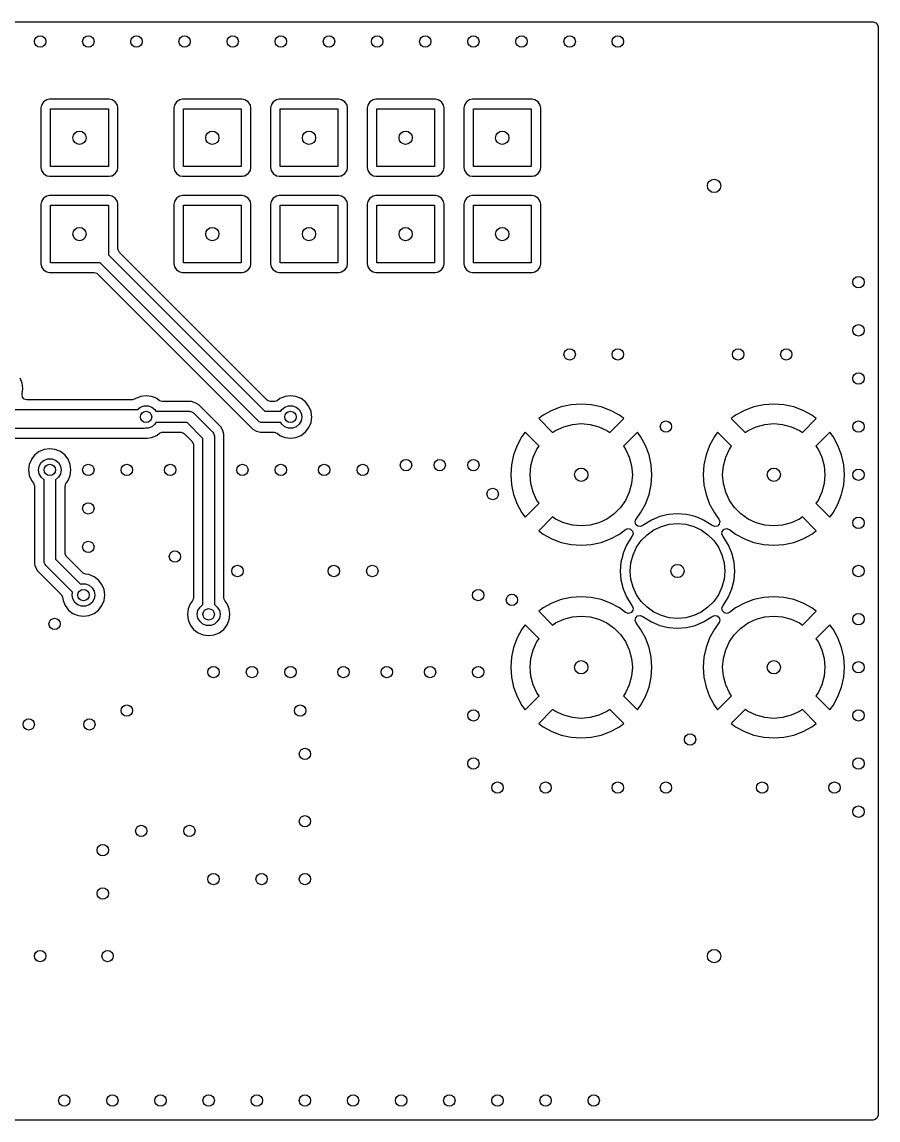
# Model space of a CAD drawing. Extents: x 5.33 to 7.27, y -5.07 to -3.93.
# Drawn here: x 6.381 to 7.27, y -5.07 to -3.93 of the extents above; entities that cross this region are included whole.
import ezdxf

# ---------------------------------------------------------------- set-up
doc = ezdxf.new("R2010")
doc.units = 0
doc.header["$MEASUREMENT"] = 0
doc.layers.add('BLACK', color=7, linetype='CONTINUOUS')

msp = doc.modelspace()

# ---------------------------------------------------------------- linework, layer by layer
at = {"layer": 'BLACK', "linetype": 'CONTINUOUS'}
for p, q in [((5.3347, -3.9297), (7.2653, -3.9297)), ((7.2653, -3.9297), (7.268, -3.9305)), ((7.268, -3.9305), (7.2698, -3.9326)), ((7.2698, -3.9326), (7.2703, -3.9347)), ((7.2703, -3.9347), (7.2703, -5.0653)), ((6.4036, -4.0128), (6.4013, -4.0161)), ((6.4069, -4.0106), (6.4036, -4.0128)), ((6.4098, -4.01), (6.4069, -4.0106)), ((6.4718, -4.01), (6.4098, -4.01)), ((6.4098, -4.01), (6.4098, -4.01)), ((6.4747, -4.0106), (6.4718, -4.01)), ((6.478, -4.0128), (6.4747, -4.0106)), ((6.4802, -4.0161), (6.478, -4.0128)), ((6.5416, -4.0128), (6.5394, -4.0161)), ((6.5449, -4.0106), (6.5416, -4.0128)), ((6.5478, -4.01), (6.5449, -4.0106)), ((6.6098, -4.01), (6.5478, -4.01)), ((6.5478, -4.01), (6.5478, -4.01)), ((6.6127, -4.0106), (6.6098, -4.01)), ((6.616, -4.0128), (6.6127, -4.0106)), ((6.6183, -4.0161), (6.616, -4.0128)), ((6.642, -4.0128), (6.6398, -4.0161)), ((6.6453, -4.0106), (6.642, -4.0128)), ((6.6482, -4.01), (6.6453, -4.0106)), ((6.7102, -4.01), (6.6482, -4.01)), ((6.6482, -4.01), (6.6482, -4.01)), ((6.7131, -4.0106), (6.7102, -4.01)), ((6.7164, -4.0128), (6.7131, -4.0106)), ((6.7187, -4.0161), (6.7164, -4.0128)), ((6.7424, -4.0128), (6.7402, -4.0161)), ((6.7457, -4.0106), (6.7424, -4.0128)), ((6.7486, -4.01), (6.7457, -4.0106)), ((6.8106, -4.01), (6.7486, -4.01)), ((6.7486, -4.01), (6.7486, -4.01)), ((6.8135, -4.0106), (6.8106, -4.01)), ((6.8168, -4.0128), (6.8135, -4.0106)), ((6.819, -4.0161), (6.8168, -4.0128)), ((6.8428, -4.0128), (6.8406, -4.0161)), ((6.8461, -4.0106), (6.8428, -4.0128)), ((6.849, -4.01), (6.8461, -4.0106)), ((6.911, -4.01), (6.849, -4.01)), ((6.849, -4.01), (6.849, -4.01)), ((6.9139, -4.0106), (6.911, -4.01)), ((6.9172, -4.0128), (6.9139, -4.0106)), ((6.9194, -4.0161), (6.9172, -4.0128)), ((6.4013, -4.0161), (6.4008, -4.019)), ((6.4008, -4.019), (6.4008, -4.081)), ((6.4108, -4.08), (6.4108, -4.02)), ((6.4108, -4.02), (6.4708, -4.02)), ((6.4708, -4.02), (6.4708, -4.08)), ((6.4808, -4.019), (6.4802, -4.0161)), ((6.4808, -4.081), (6.4808, -4.019)), ((6.4808, -4.019), (6.4808, -4.019)), ((6.4808, -4.019), (6.4808, -4.019)), ((6.5394, -4.0161), (6.5388, -4.019)), ((6.5388, -4.019), (6.5388, -4.081)), ((6.5488, -4.08), (6.5488, -4.02)), ((6.5488, -4.02), (6.6088, -4.02)), ((6.6088, -4.02), (6.6088, -4.08)), ((6.6188, -4.019), (6.6183, -4.0161)), ((6.6188, -4.081), (6.6188, -4.019)), ((6.6188, -4.019), (6.6188, -4.019)), ((6.6188, -4.019), (6.6188, -4.019)), ((6.6398, -4.0161), (6.6392, -4.019)), ((6.6392, -4.019), (6.6392, -4.081)), ((6.6492, -4.08), (6.6492, -4.02)), ((6.6492, -4.02), (6.7092, -4.02)), ((6.7092, -4.02), (6.7092, -4.08)), ((6.7192, -4.019), (6.7187, -4.0161)), ((6.7192, -4.081), (6.7192, -4.019)), ((6.7192, -4.019), (6.7192, -4.019)), ((6.7192, -4.019), (6.7192, -4.019)), ((6.7402, -4.0161), (6.7396, -4.019)), ((6.7396, -4.019), (6.7396, -4.081)), ((6.7496, -4.08), (6.7496, -4.02)), ((6.7496, -4.02), (6.8096, -4.02)), ((6.8096, -4.02), (6.8096, -4.08)), ((6.8196, -4.019), (6.819, -4.0161)), ((6.8196, -4.081), (6.8196, -4.019)), ((6.8196, -4.019), (6.8196, -4.019)), ((6.8196, -4.019), (6.8196, -4.019)), ((6.8406, -4.0161), (6.84, -4.019)), ((6.84, -4.019), (6.84, -4.081)), ((6.85, -4.08), (6.85, -4.02)), ((6.85, -4.02), (6.91, -4.02)), ((6.91, -4.02), (6.91, -4.08)), ((6.92, -4.019), (6.9194, -4.0161)), ((6.92, -4.081), (6.92, -4.019)), ((6.92, -4.019), (6.92, -4.019)), ((6.92, -4.019), (6.92, -4.019)), ((6.4008, -4.081), (6.4008, -4.081)), ((6.4008, -4.081), (6.4013, -4.0839)), ((6.4708, -4.08), (6.4108, -4.08)), ((6.4802, -4.0839), (6.4808, -4.081)), ((6.5388, -4.081), (6.5388, -4.081)), ((6.5388, -4.081), (6.5394, -4.0839)), ((6.6088, -4.08), (6.5488, -4.08)), ((6.6183, -4.0839), (6.6188, -4.081)), ((6.6392, -4.081), (6.6392, -4.081)), ((6.6392, -4.081), (6.6398, -4.0839)), ((6.7092, -4.08), (6.6492, -4.08)), ((6.7187, -4.0839), (6.7192, -4.081)), ((6.7396, -4.081), (6.7396, -4.081)), ((6.7396, -4.081), (6.7402, -4.0839)), ((6.8096, -4.08), (6.7496, -4.08)), ((6.819, -4.0839), (6.8196, -4.081)), ((6.84, -4.081), (6.84, -4.081)), ((6.84, -4.081), (6.8406, -4.0839)), ((6.91, -4.08), (6.85, -4.08)), ((6.9194, -4.0839), (6.92, -4.081)), ((6.4013, -4.0839), (6.4036, -4.0872)), ((6.4036, -4.0872), (6.4069, -4.0894)), ((6.4069, -4.0894), (6.4069, -4.0894)), ((6.4069, -4.0894), (6.4098, -4.09)), ((6.4098, -4.09), (6.4718, -4.09)), ((6.4718, -4.09), (6.4737, -4.0896)), ((6.4718, -4.09), (6.4718, -4.09)), ((6.4718, -4.09), (6.4718, -4.09)), ((6.4737, -4.0896), (6.4747, -4.0894)), ((6.4747, -4.0894), (6.478, -4.0872)), ((6.478, -4.0872), (6.4802, -4.0839)), ((6.5394, -4.0839), (6.5416, -4.0872)), ((6.5416, -4.0872), (6.5449, -4.0894)), ((6.5449, -4.0894), (6.5449, -4.0894)), ((6.5449, -4.0894), (6.5478, -4.09)), ((6.5478, -4.09), (6.6098, -4.09)), ((6.6098, -4.09), (6.6117, -4.0896)), ((6.6098, -4.09), (6.6098, -4.09)), ((6.6098, -4.09), (6.6098, -4.09)), ((6.6117, -4.0896), (6.6127, -4.0894)), ((6.6127, -4.0894), (6.616, -4.0872)), ((6.616, -4.0872), (6.6183, -4.0839)), ((6.6398, -4.0839), (6.642, -4.0872)), ((6.642, -4.0872), (6.6453, -4.0894)), ((6.6453, -4.0894), (6.6453, -4.0894)), ((6.6453, -4.0894), (6.6482, -4.09)), ((6.6482, -4.09), (6.7102, -4.09)), ((6.7102, -4.09), (6.7121, -4.0896)), ((6.7102, -4.09), (6.7102, -4.09)), ((6.7102, -4.09), (6.7102, -4.09)), ((6.7121, -4.0896), (6.7131, -4.0894)), ((6.7131, -4.0894), (6.7164, -4.0872)), ((6.7164, -4.0872), (6.7187, -4.0839)), ((6.7402, -4.0839), (6.7424, -4.0872)), ((6.7424, -4.0872), (6.7457, -4.0894)), ((6.7457, -4.0894), (6.7457, -4.0894)), ((6.7457, -4.0894), (6.7486, -4.09)), ((6.7486, -4.09), (6.8106, -4.09)), ((6.8106, -4.09), (6.8125, -4.0896)), ((6.8106, -4.09), (6.8106, -4.09)), ((6.8106, -4.09), (6.8106, -4.09)), ((6.8125, -4.0896), (6.8135, -4.0894)), ((6.8135, -4.0894), (6.8168, -4.0872)), ((6.8168, -4.0872), (6.819, -4.0839)), ((6.8406, -4.0839), (6.8428, -4.0872)), ((6.8428, -4.0872), (6.8461, -4.0894)), ((6.8461, -4.0894), (6.8461, -4.0894)), ((6.8461, -4.0894), (6.849, -4.09)), ((6.849, -4.09), (6.911, -4.09)), ((6.911, -4.09), (6.9129, -4.0896)), ((6.911, -4.09), (6.911, -4.09)), ((6.911, -4.09), (6.911, -4.09)), ((6.9129, -4.0896), (6.9139, -4.0894)), ((6.9139, -4.0894), (6.9172, -4.0872)), ((6.9172, -4.0872), (6.9194, -4.0839)), ((6.4013, -4.1161), (6.4008, -4.119)), ((6.4036, -4.1128), (6.4013, -4.1161)), ((6.4069, -4.1106), (6.4036, -4.1128)), ((6.4098, -4.11), (6.4069, -4.1106)), ((6.4718, -4.11), (6.4098, -4.11)), ((6.4098, -4.11), (6.4098, -4.11)), ((6.4747, -4.1106), (6.4718, -4.11)), ((6.478, -4.1128), (6.4747, -4.1106)), ((6.4802, -4.1161), (6.478, -4.1128)), ((6.4808, -4.119), (6.4802, -4.1161)), ((6.5394, -4.1161), (6.5388, -4.119)), ((6.5416, -4.1128), (6.5394, -4.1161)), ((6.5449, -4.1106), (6.5416, -4.1128)), ((6.5478, -4.11), (6.5449, -4.1106)), ((6.6098, -4.11), (6.5478, -4.11)), ((6.5478, -4.11), (6.5478, -4.11)), ((6.6127, -4.1106), (6.6098, -4.11)), ((6.616, -4.1128), (6.6127, -4.1106)), ((6.6183, -4.1161), (6.616, -4.1128)), ((6.6188, -4.119), (6.6183, -4.1161)), ((6.6398, -4.1161), (6.6392, -4.119)), ((6.642, -4.1128), (6.6398, -4.1161)), ((6.6453, -4.1106), (6.642, -4.1128)), ((6.6482, -4.11), (6.6453, -4.1106)), ((6.7102, -4.11), (6.6482, -4.11)), ((6.6482, -4.11), (6.6482, -4.11)), ((6.7131, -4.1106), (6.7102, -4.11)), ((6.7164, -4.1128), (6.7131, -4.1106)), ((6.7187, -4.1161), (6.7164, -4.1128)), ((6.7192, -4.119), (6.7187, -4.1161)), ((6.7402, -4.1161), (6.7396, -4.119)), ((6.7424, -4.1128), (6.7402, -4.1161)), ((6.7457, -4.1106), (6.7424, -4.1128)), ((6.7486, -4.11), (6.7457, -4.1106)), ((6.8106, -4.11), (6.7486, -4.11)), ((6.7486, -4.11), (6.7486, -4.11)), ((6.8135, -4.1106), (6.8106, -4.11)), ((6.8168, -4.1128), (6.8135, -4.1106)), ((6.819, -4.1161), (6.8168, -4.1128)), ((6.8196, -4.119), (6.819, -4.1161)), ((6.8406, -4.1161), (6.84, -4.119)), ((6.8428, -4.1128), (6.8406, -4.1161)), ((6.8461, -4.1106), (6.8428, -4.1128)), ((6.849, -4.11), (6.8461, -4.1106)), ((6.911, -4.11), (6.849, -4.11)), ((6.849, -4.11), (6.849, -4.11)), ((6.9139, -4.1106), (6.911, -4.11)), ((6.9172, -4.1128), (6.9139, -4.1106)), ((6.9194, -4.1161), (6.9172, -4.1128)), ((6.92, -4.119), (6.9194, -4.1161)), ((6.4008, -4.119), (6.4008, -4.181)), ((6.4108, -4.18), (6.4108, -4.12)), ((6.4108, -4.12), (6.4708, -4.12)), ((6.4708, -4.12), (6.4708, -4.1716)), ((6.4808, -4.1654), (6.4808, -4.119)), ((6.4808, -4.119), (6.4808, -4.119)), ((6.4808, -4.119), (6.4808, -4.119)), ((6.5388, -4.119), (6.5388, -4.181)), ((6.5488, -4.18), (6.5488, -4.12)), ((6.5488, -4.12), (6.6088, -4.12)), ((6.6088, -4.12), (6.6088, -4.18)), ((6.6188, -4.181), (6.6188, -4.119)), ((6.6188, -4.119), (6.6188, -4.119)), ((6.6188, -4.119), (6.6188, -4.119)), ((6.6188, -4.119), (6.6188, -4.119)), ((6.6392, -4.119), (6.6392, -4.181)), ((6.6492, -4.18), (6.6492, -4.12)), ((6.6492, -4.12), (6.7092, -4.12)), ((6.7092, -4.12), (6.7092, -4.18)), ((6.7192, -4.181), (6.7192, -4.119)), ((6.7192, -4.119), (6.7192, -4.119)), ((6.7192, -4.119), (6.7192, -4.119)), ((6.7192, -4.119), (6.7192, -4.119)), ((6.7396, -4.119), (6.7396, -4.181)), ((6.7496, -4.18), (6.7496, -4.12)), ((6.7496, -4.12), (6.8096, -4.12)), ((6.8096, -4.12), (6.8096, -4.18)), ((6.8196, -4.181), (6.8196, -4.119)), ((6.8196, -4.119), (6.8196, -4.119)), ((6.8196, -4.119), (6.8196, -4.119)), ((6.8196, -4.119), (6.8196, -4.119)), ((6.84, -4.119), (6.84, -4.181)), ((6.85, -4.18), (6.85, -4.12)), ((6.85, -4.12), (6.91, -4.12)), ((6.91, -4.12), (6.91, -4.18)), ((6.92, -4.181), (6.92, -4.119)), ((6.92, -4.119), (6.92, -4.119)), ((6.92, -4.119), (6.92, -4.119)), ((6.4708, -4.1716), (6.6332, -4.3341)), ((6.4809, -4.1665), (6.4808, -4.1654)), ((6.4823, -4.169), (6.4809, -4.1665)), ((6.6359, -4.3226), (6.4823, -4.169)), ((6.4008, -4.181), (6.4008, -4.181)), ((6.4008, -4.181), (6.4013, -4.1839)), ((6.4013, -4.1839), (6.4036, -4.1872)), ((6.4624, -4.18), (6.4108, -4.18)), ((6.6266, -4.3442), (6.4624, -4.18)), ((6.5388, -4.181), (6.5388, -4.181)), ((6.5388, -4.181), (6.5394, -4.1839)), ((6.5394, -4.1839), (6.5416, -4.1872)), ((6.6088, -4.18), (6.5488, -4.18)), ((6.616, -4.1872), (6.6183, -4.1839)), ((6.6183, -4.1839), (6.6188, -4.181)), ((6.6392, -4.181), (6.6392, -4.181)), ((6.6392, -4.181), (6.6398, -4.1839)), ((6.6398, -4.1839), (6.642, -4.1872)), ((6.7092, -4.18), (6.6492, -4.18)), ((6.7164, -4.1872), (6.7187, -4.1839)), ((6.7187, -4.1839), (6.7192, -4.181)), ((6.7396, -4.181), (6.7396, -4.181)), ((6.7396, -4.181), (6.7402, -4.1839)), ((6.7402, -4.1839), (6.7424, -4.1872)), ((6.8096, -4.18), (6.7496, -4.18)), ((6.8168, -4.1872), (6.819, -4.1839)), ((6.819, -4.1839), (6.8196, -4.181)), ((6.84, -4.181), (6.84, -4.181)), ((6.84, -4.181), (6.8406, -4.1839)), ((6.8406, -4.1839), (6.8428, -4.1872)), ((6.91, -4.18), (6.85, -4.18)), ((6.9172, -4.1872), (6.9194, -4.1839)), ((6.9194, -4.1839), (6.92, -4.181)), ((6.4036, -4.1872), (6.4069, -4.1894)), ((6.4069, -4.1894), (6.4069, -4.1894)), ((6.4069, -4.1894), (6.4098, -4.19)), ((6.4098, -4.19), (6.4562, -4.19)), ((6.4562, -4.19), (6.4589, -4.1908)), ((6.4589, -4.1908), (6.4597, -4.1915)), ((6.4597, -4.1915), (6.618, -4.3498)), ((6.5416, -4.1872), (6.5449, -4.1894)), ((6.5449, -4.1894), (6.5449, -4.1894)), ((6.5449, -4.1894), (6.5478, -4.19)), ((6.5478, -4.19), (6.6098, -4.19)), ((6.6098, -4.19), (6.6117, -4.1896)), ((6.6098, -4.19), (6.6098, -4.19)), ((6.6098, -4.19), (6.6098, -4.19)), ((6.6117, -4.1896), (6.6127, -4.1894)), ((6.6127, -4.1894), (6.616, -4.1872)), ((6.642, -4.1872), (6.6453, -4.1894)), ((6.6453, -4.1894), (6.6453, -4.1894)), ((6.6453, -4.1894), (6.6482, -4.19)), ((6.6482, -4.19), (6.7102, -4.19)), ((6.7102, -4.19), (6.7121, -4.1896)), ((6.7102, -4.19), (6.7102, -4.19)), ((6.7102, -4.19), (6.7102, -4.19)), ((6.7121, -4.1896), (6.7131, -4.1894)), ((6.7131, -4.1894), (6.7164, -4.1872)), ((6.7424, -4.1872), (6.7457, -4.1894)), ((6.7457, -4.1894), (6.7457, -4.1894)), ((6.7457, -4.1894), (6.7486, -4.19)), ((6.7486, -4.19), (6.8106, -4.19)), ((6.8106, -4.19), (6.8125, -4.1896)), ((6.8106, -4.19), (6.8106, -4.19)), ((6.8106, -4.19), (6.8106, -4.19)), ((6.8125, -4.1896), (6.8135, -4.1894)), ((6.8135, -4.1894), (6.8168, -4.1872)), ((6.8428, -4.1872), (6.8461, -4.1894)), ((6.8461, -4.1894), (6.8461, -4.1894)), ((6.8461, -4.1894), (6.849, -4.19)), ((6.849, -4.19), (6.911, -4.19)), ((6.911, -4.19), (6.9129, -4.1896)), ((6.911, -4.19), (6.911, -4.19)), ((6.911, -4.19), (6.911, -4.19)), ((6.9129, -4.1896), (6.9139, -4.1894)), ((6.9139, -4.1894), (6.9172, -4.1872)), ((6.3813, -4.3049), (6.3791, -4.2996)), ((6.382, -4.3106), (6.3813, -4.3049)), ((6.3813, -4.3163), (6.382, -4.3106)), ((6.3812, -4.3166), (6.3813, -4.3163)), ((6.3812, -4.3167), (6.3812, -4.3166)), ((6.3812, -4.3166), (6.3812, -4.3166)), ((6.3812, -4.3166), (6.3812, -4.3166)), ((6.3816, -4.3194), (6.3812, -4.3167)), ((6.3812, -4.3167), (6.3812, -4.3167)), ((6.3813, -4.3163), (6.3813, -4.3163)), ((6.3835, -4.3215), (6.3816, -4.3194)), ((6.3861, -4.3223), (6.3835, -4.3215)), ((6.4956, -4.3223), (6.3861, -4.3223)), ((6.496, -4.3223), (6.4956, -4.3223)), ((6.4986, -4.3212), (6.496, -4.3223)), ((6.499, -4.3209), (6.4986, -4.3212)), ((6.502, -4.3197), (6.499, -4.3209)), ((6.499, -4.3209), (6.499, -4.3209)), ((6.499, -4.3209), (6.499, -4.3209)), ((6.5043, -4.3187), (6.502, -4.3197)), ((6.51, -4.318), (6.5043, -4.3187)), ((6.5157, -4.3187), (6.51, -4.318)), ((6.5186, -4.3199), (6.5157, -4.3187)), ((6.521, -4.3209), (6.5186, -4.3199)), ((6.5238, -4.3231), (6.521, -4.3209)), ((6.6368, -4.3233), (6.6359, -4.3226)), ((6.649, -4.3209), (6.6462, -4.3231)), ((6.652, -4.3197), (6.649, -4.3209)), ((6.649, -4.3209), (6.649, -4.3209)), ((6.649, -4.3209), (6.649, -4.3209)), ((6.6543, -4.3187), (6.652, -4.3197)), ((6.66, -4.318), (6.6543, -4.3187)), ((6.6657, -4.3187), (6.66, -4.318)), ((6.671, -4.3209), (6.6657, -4.3187)), ((6.6756, -4.3244), (6.671, -4.3209)), ((6.671, -4.3209), (6.671, -4.3209)), ((6.3229, -4.3323), (6.5011, -4.3323)), ((6.5011, -4.3323), (6.5041, -4.3298)), ((6.5041, -4.3298), (6.5079, -4.3284)), ((6.5079, -4.3284), (6.5121, -4.3284)), ((6.5121, -4.3284), (6.5159, -4.3298)), ((6.5159, -4.3298), (6.519, -4.3324)), ((6.519, -4.3324), (6.52, -4.3341)), ((6.52, -4.3341), (6.555, -4.3341)), ((6.5241, -4.3233), (6.5238, -4.3231)), ((6.5268, -4.3241), (6.5241, -4.3233)), ((6.5571, -4.3241), (6.5268, -4.3241)), ((6.555, -4.3341), (6.5562, -4.3342)), ((6.5562, -4.3342), (6.5564, -4.3343)), ((6.5601, -4.3249), (6.5571, -4.3241)), ((6.5571, -4.3241), (6.5571, -4.3241)), ((6.5611, -4.3252), (6.5601, -4.3249)), ((6.5648, -4.3273), (6.5611, -4.3252)), ((6.5611, -4.3252), (6.5611, -4.3252)), ((6.5611, -4.3252), (6.5611, -4.3252)), ((6.5611, -4.3252), (6.5611, -4.3252)), ((6.5611, -4.3252), (6.5611, -4.3252)), ((6.5877, -4.3502), (6.5648, -4.3273)), ((6.5648, -4.3273), (6.5648, -4.3273)), ((6.6332, -4.3341), (6.65, -4.3341)), ((6.6394, -4.3241), (6.6368, -4.3233)), ((6.6432, -4.3241), (6.6394, -4.3241)), ((6.6436, -4.3241), (6.6432, -4.3241)), ((6.6462, -4.3231), (6.6436, -4.3241)), ((6.65, -4.3341), (6.651, -4.3324)), ((6.651, -4.3324), (6.6541, -4.3298)), ((6.6541, -4.3298), (6.6579, -4.3284)), ((6.6579, -4.3284), (6.6621, -4.3284)), ((6.6621, -4.3284), (6.6659, -4.3298)), ((6.6659, -4.3298), (6.669, -4.3324)), ((6.669, -4.3324), (6.6711, -4.336)), ((6.6791, -4.329), (6.6756, -4.3244)), ((6.6756, -4.3244), (6.6756, -4.3244)), ((6.6756, -4.3244), (6.6756, -4.3244)), ((6.6813, -4.3343), (6.6791, -4.329)), ((6.9315, -4.3333), (6.9224, -4.3383)), ((6.9413, -4.3296), (6.9315, -4.3333)), ((6.9516, -4.3274), (6.9413, -4.3296)), ((6.962, -4.3267), (6.9516, -4.3274)), ((6.9724, -4.3274), (6.962, -4.3267)), ((6.9827, -4.3296), (6.9724, -4.3274)), ((6.9925, -4.3333), (6.9827, -4.3296)), ((7.0016, -4.3383), (6.9925, -4.3333)), ((7.1315, -4.3333), (7.1224, -4.3383)), ((7.1413, -4.3296), (7.1315, -4.3333)), ((7.1516, -4.3274), (7.1413, -4.3296)), ((7.162, -4.3267), (7.1516, -4.3274)), ((7.1724, -4.3274), (7.162, -4.3267)), ((7.1827, -4.3296), (7.1724, -4.3274)), ((7.1925, -4.3333), (7.1827, -4.3296)), ((7.2016, -4.3383), (7.1925, -4.3333)), ((6.5564, -4.3343), (6.5583, -4.3351)), ((6.5583, -4.3351), (6.5592, -4.3358)), ((6.5592, -4.3358), (6.5792, -4.3558)), ((6.6275, -4.3449), (6.6266, -4.3442)), ((6.6288, -4.3454), (6.6275, -4.3449)), ((6.6296, -4.3458), (6.6288, -4.3454)), ((6.6711, -4.344), (6.669, -4.3476)), ((6.6711, -4.336), (6.6718, -4.34)), ((6.6718, -4.34), (6.6711, -4.344)), ((6.6818, -4.3383), (6.6813, -4.3343)), ((6.6813, -4.3343), (6.6813, -4.3343)), ((6.6813, -4.3457), (6.682, -4.34)), ((6.682, -4.34), (6.6818, -4.3383)), ((6.9224, -4.3383), (6.9178, -4.3417)), ((6.9178, -4.3417), (6.9178, -4.3417)), ((6.9178, -4.3417), (6.9323, -4.3562)), ((6.9917, -4.3562), (7.0062, -4.3417)), ((7.0062, -4.3417), (7.0016, -4.3383)), ((7.1224, -4.3383), (7.1178, -4.3417)), ((7.1178, -4.3417), (7.1178, -4.3417)), ((7.1178, -4.3417), (7.1323, -4.3562)), ((7.1917, -4.3562), (7.2062, -4.3417)), ((7.2062, -4.3417), (7.2016, -4.3383)), ((6.5079, -4.352), (6.3229, -4.352)), ((6.5098, -4.3518), (6.5079, -4.352)), ((6.5102, -4.3516), (6.5098, -4.3518)), ((6.5121, -4.3516), (6.5102, -4.3516)), ((6.5159, -4.3502), (6.5121, -4.3516)), ((6.519, -4.3476), (6.5159, -4.3502)), ((6.52, -4.3459), (6.519, -4.3476)), ((6.5526, -4.3459), (6.52, -4.3459)), ((6.521, -4.3591), (6.5238, -4.357)), ((6.5238, -4.357), (6.5264, -4.3559)), ((6.5264, -4.3559), (6.5268, -4.3559)), ((6.5268, -4.3559), (6.5463, -4.3559)), ((6.5463, -4.3559), (6.549, -4.3567)), ((6.549, -4.3567), (6.5499, -4.3574)), ((6.5691, -4.3624), (6.5526, -4.3459)), ((6.5792, -4.3558), (6.5799, -4.3567)), ((6.5799, -4.3567), (6.58, -4.357)), ((6.58, -4.357), (6.5808, -4.3588)), ((6.5898, -4.3539), (6.5877, -4.3502)), ((6.5877, -4.3502), (6.5877, -4.3502)), ((6.5909, -4.3579), (6.5898, -4.3539)), ((6.5898, -4.3539), (6.5898, -4.3539)), ((6.618, -4.3498), (6.621, -4.3527)), ((6.621, -4.3527), (6.6246, -4.3548)), ((6.6246, -4.3548), (6.6287, -4.3559)), ((6.6287, -4.3559), (6.6432, -4.3559)), ((6.6308, -4.3459), (6.6296, -4.3458)), ((6.65, -4.3459), (6.6308, -4.3459)), ((6.6432, -4.3559), (6.6459, -4.3567)), ((6.6459, -4.3567), (6.6462, -4.357)), ((6.6462, -4.357), (6.649, -4.3591)), ((6.651, -4.3476), (6.65, -4.3459)), ((6.6541, -4.3502), (6.651, -4.3476)), ((6.6579, -4.3516), (6.6541, -4.3502)), ((6.6621, -4.3516), (6.6579, -4.3516)), ((6.6659, -4.3502), (6.6621, -4.3516)), ((6.669, -4.3476), (6.6659, -4.3502)), ((6.671, -4.3591), (6.6756, -4.3556)), ((6.6756, -4.3556), (6.6791, -4.351)), ((6.6791, -4.351), (6.6813, -4.3457)), ((6.9037, -4.3558), (6.9003, -4.3604)), ((6.9182, -4.3703), (6.9037, -4.3558)), ((6.9037, -4.3558), (6.9037, -4.3558)), ((6.9323, -4.3562), (6.9354, -4.354)), ((6.9354, -4.354), (6.9438, -4.3501)), ((6.9438, -4.3501), (6.9528, -4.3477)), ((6.9528, -4.3477), (6.962, -4.3469)), ((6.962, -4.3469), (6.9712, -4.3477)), ((6.9712, -4.3477), (6.9802, -4.3501)), ((6.9802, -4.3501), (6.9886, -4.354)), ((6.9886, -4.354), (6.9917, -4.3562)), ((7.0203, -4.3558), (7.0058, -4.3703)), ((7.0237, -4.3604), (7.0203, -4.3558)), ((7.0203, -4.3558), (7.0203, -4.3558)), ((7.1037, -4.3558), (7.1003, -4.3604)), ((7.1182, -4.3703), (7.1037, -4.3558)), ((7.1037, -4.3558), (7.1037, -4.3558)), ((7.1323, -4.3562), (7.1354, -4.354)), ((7.1354, -4.354), (7.1438, -4.3501)), ((7.1438, -4.3501), (7.1528, -4.3477)), ((7.1528, -4.3477), (7.162, -4.3469)), ((7.162, -4.3469), (7.1712, -4.3477)), ((7.1712, -4.3477), (7.1802, -4.3501)), ((7.1802, -4.3501), (7.1886, -4.354)), ((7.1886, -4.354), (7.1917, -4.3562)), ((7.2203, -4.3558), (7.2058, -4.3703)), ((7.2237, -4.3604), (7.2203, -4.3558)), ((7.2203, -4.3558), (7.2203, -4.3558)), ((6.3203, -4.362), (6.5095, -4.362)), ((6.5095, -4.362), (6.5099, -4.362)), ((6.5099, -4.362), (6.51, -4.362)), ((6.51, -4.362), (6.5101, -4.362)), ((6.5101, -4.362), (6.5104, -4.362)), ((6.5104, -4.362), (6.5105, -4.362)), ((6.5105, -4.362), (6.5111, -4.3619)), ((6.5105, -4.362), (6.5105, -4.362)), ((6.5105, -4.362), (6.5105, -4.362)), ((6.5105, -4.362), (6.5105, -4.362)), ((6.5111, -4.3619), (6.5157, -4.3613)), ((6.5157, -4.3613), (6.521, -4.3591)), ((6.5499, -4.3574), (6.5576, -4.3651)), ((6.5576, -4.3651), (6.559, -4.3676)), ((6.559, -4.3676), (6.5591, -4.3687)), ((6.5691, -4.5348), (6.5691, -4.3624)), ((6.5808, -4.3588), (6.5809, -4.36)), ((6.5809, -4.36), (6.5809, -4.5348)), ((6.5909, -4.4), (6.5909, -4.3579)), ((6.649, -4.3591), (6.6543, -4.3613)), ((6.6543, -4.3613), (6.66, -4.362)), ((6.66, -4.362), (6.6657, -4.3613)), ((6.6657, -4.3613), (6.671, -4.3591)), ((6.9003, -4.3604), (6.8953, -4.3695)), ((7.0287, -4.3695), (7.0237, -4.3604)), ((7.1003, -4.3604), (7.0953, -4.3695)), ((7.2287, -4.3695), (7.2237, -4.3604)), ((6.3944, -4.3794), (6.3909, -4.384)), ((6.399, -4.3759), (6.3944, -4.3794)), ((6.4016, -4.3748), (6.399, -4.3759)), ((6.399, -4.3759), (6.399, -4.3759)), ((6.399, -4.3759), (6.399, -4.3759)), ((6.4043, -4.3737), (6.4016, -4.3748)), ((6.41, -4.373), (6.4043, -4.3737)), ((6.4157, -4.3737), (6.41, -4.373)), ((6.421, -4.3759), (6.4157, -4.3737)), ((6.4256, -4.3794), (6.421, -4.3759)), ((6.421, -4.3759), (6.421, -4.3759)), ((6.4291, -4.384), (6.4256, -4.3794)), ((6.4256, -4.3794), (6.4256, -4.3794)), ((6.4256, -4.3794), (6.4256, -4.3794)), ((6.5591, -4.3687), (6.5591, -4.5282)), ((6.8916, -4.3793), (6.8894, -4.3896)), ((6.8953, -4.3695), (6.8916, -4.3793)), ((6.9121, -4.3818), (6.916, -4.3734)), ((6.916, -4.3734), (6.9182, -4.3703)), ((7.0058, -4.3703), (7.008, -4.3734)), ((7.008, -4.3734), (7.0119, -4.3818)), ((7.0324, -4.3793), (7.0287, -4.3695)), ((7.0346, -4.3896), (7.0324, -4.3793)), ((7.0916, -4.3793), (7.0894, -4.3896)), ((7.0953, -4.3695), (7.0916, -4.3793)), ((7.1121, -4.3818), (7.116, -4.3734)), ((7.116, -4.3734), (7.1182, -4.3703)), ((7.2058, -4.3703), (7.208, -4.3734)), ((7.208, -4.3734), (7.2119, -4.3818)), ((7.2324, -4.3793), (7.2287, -4.3695)), ((7.2346, -4.3896), (7.2324, -4.3793)), ((6.3887, -4.3893), (6.388, -4.395)), ((6.3909, -4.3841), (6.3887, -4.3893)), ((6.3909, -4.384), (6.3909, -4.384)), ((6.3909, -4.384), (6.3909, -4.3841)), ((6.3982, -4.395), (6.3989, -4.391)), ((6.3989, -4.391), (6.401, -4.3874)), ((6.401, -4.3874), (6.4041, -4.3848)), ((6.4041, -4.3848), (6.4079, -4.3834)), ((6.4079, -4.3834), (6.4121, -4.3834)), ((6.4121, -4.3834), (6.4159, -4.3848)), ((6.4159, -4.3848), (6.419, -4.3874)), ((6.419, -4.3874), (6.4211, -4.391)), ((6.4211, -4.391), (6.4218, -4.395)), ((6.4313, -4.3893), (6.4291, -4.384)), ((6.432, -4.395), (6.4313, -4.3893)), ((6.8894, -4.3896), (6.8887, -4.4)), ((6.9089, -4.4), (6.9097, -4.3908)), ((6.9097, -4.3908), (6.9121, -4.3818)), ((7.0119, -4.3818), (7.0143, -4.3908)), ((7.0143, -4.3908), (7.0151, -4.4)), ((7.0353, -4.4), (7.0346, -4.3896)), ((7.0894, -4.3896), (7.0887, -4.4)), ((7.1089, -4.4), (7.1097, -4.3908)), ((7.1097, -4.3908), (7.1121, -4.3818)), ((7.2119, -4.3818), (7.2143, -4.3908)), ((7.2143, -4.3908), (7.2151, -4.4)), ((7.2353, -4.4), (7.2346, -4.3896)), ((6.388, -4.395), (6.3887, -4.4007)), ((6.388, -4.395), (6.388, -4.395)), ((6.3887, -4.4007), (6.3887, -4.4007)), ((6.3887, -4.4007), (6.3909, -4.406)), ((6.3989, -4.399), (6.3982, -4.395)), ((6.401, -4.4026), (6.3989, -4.399)), ((6.4041, -4.4052), (6.401, -4.4026)), ((6.419, -4.4026), (6.4159, -4.4052)), ((6.4211, -4.399), (6.419, -4.4026)), ((6.4218, -4.395), (6.4211, -4.399)), ((6.4291, -4.406), (6.4313, -4.4007)), ((6.4313, -4.4007), (6.432, -4.395)), ((6.5909, -4.5282), (6.5909, -4.4)), ((6.8887, -4.4), (6.8894, -4.4104)), ((6.9097, -4.4092), (6.9089, -4.4)), ((7.0151, -4.4), (7.0143, -4.4092)), ((7.0346, -4.4104), (7.0353, -4.4)), ((7.0887, -4.4), (7.0894, -4.4104)), ((7.1097, -4.4092), (7.1089, -4.4)), ((7.2151, -4.4), (7.2143, -4.4092)), ((7.2346, -4.4104), (7.2353, -4.4)), ((6.3909, -4.406), (6.393, -4.4088)), ((6.393, -4.4088), (6.3941, -4.4114)), ((6.3941, -4.4114), (6.3941, -4.4118)), ((6.3941, -4.4118), (6.3941, -4.4879)), ((6.4041, -4.49), (6.4041, -4.4052)), ((6.4159, -4.4052), (6.4159, -4.4876)), ((6.4259, -4.4118), (6.4267, -4.4091)), ((6.4259, -4.4813), (6.4259, -4.4118)), ((6.4267, -4.4091), (6.4269, -4.4088)), ((6.4269, -4.4088), (6.4291, -4.406)), ((6.8894, -4.4104), (6.8916, -4.4207)), ((6.9121, -4.4182), (6.9097, -4.4092)), ((7.0143, -4.4092), (7.0119, -4.4182)), ((7.0324, -4.4207), (7.0346, -4.4104)), ((7.0894, -4.4104), (7.0916, -4.4207)), ((7.1121, -4.4182), (7.1097, -4.4092)), ((7.2143, -4.4092), (7.2119, -4.4182)), ((7.2324, -4.4207), (7.2346, -4.4104)), ((6.8916, -4.4207), (6.8953, -4.4305)), ((6.916, -4.4266), (6.9121, -4.4182)), ((7.0119, -4.4182), (7.008, -4.4266)), ((7.0287, -4.4305), (7.0324, -4.4207)), ((7.0916, -4.4207), (7.0953, -4.4305)), ((7.116, -4.4266), (7.1121, -4.4182)), ((7.2119, -4.4182), (7.208, -4.4266)), ((7.2287, -4.4305), (7.2324, -4.4207)), ((6.8953, -4.4305), (6.9003, -4.4396)), ((6.9037, -4.4442), (6.9182, -4.4297)), ((6.9182, -4.4297), (6.916, -4.4266)), ((7.0027, -4.4342), (6.9962, -4.4407)), ((7.008, -4.4266), (7.0027, -4.4342)), ((7.0237, -4.4396), (7.0287, -4.4305)), ((7.0953, -4.4305), (7.1003, -4.4396)), ((7.1213, -4.4342), (7.116, -4.4266)), ((7.1278, -4.4407), (7.1213, -4.4342)), ((7.208, -4.4266), (7.2058, -4.4297)), ((7.2058, -4.4297), (7.2203, -4.4442)), ((7.2237, -4.4396), (7.2287, -4.4305)), ((6.9003, -4.4396), (6.9037, -4.4442)), ((6.9037, -4.4442), (6.9037, -4.4442)), ((6.9323, -4.4438), (6.9178, -4.4583)), ((6.9354, -4.446), (6.9323, -4.4438)), ((6.9438, -4.4499), (6.9354, -4.446)), ((6.9886, -4.446), (6.9802, -4.4499)), ((6.9962, -4.4407), (6.9886, -4.446)), ((7.018, -4.4489), (7.0188, -4.4462)), ((7.0188, -4.4462), (7.019, -4.446)), ((7.019, -4.446), (7.0237, -4.4396)), ((7.035, -4.4471), (7.0271, -4.4519)), ((7.0436, -4.4435), (7.035, -4.4471)), ((7.0527, -4.4413), (7.0436, -4.4435)), ((7.062, -4.4406), (7.0527, -4.4413)), ((7.0713, -4.4413), (7.062, -4.4406)), ((7.0804, -4.4435), (7.0713, -4.4413)), ((7.087, -4.4462), (7.0804, -4.4435)), ((7.089, -4.4471), (7.087, -4.4462)), ((7.0969, -4.4519), (7.089, -4.4471)), ((7.1003, -4.4396), (7.105, -4.446)), ((7.105, -4.446), (7.106, -4.4486)), ((7.1354, -4.446), (7.1278, -4.4407)), ((7.1438, -4.4499), (7.1354, -4.446)), ((7.1886, -4.446), (7.1802, -4.4499)), ((7.1917, -4.4438), (7.1886, -4.446)), ((7.2062, -4.4583), (7.1917, -4.4438)), ((7.2203, -4.4442), (7.2237, -4.4396)), ((7.2203, -4.4442), (7.2203, -4.4442)), ((6.9178, -4.4583), (6.9224, -4.4617)), ((6.9528, -4.4523), (6.9438, -4.4499)), ((6.962, -4.4531), (6.9528, -4.4523)), ((6.9712, -4.4523), (6.962, -4.4531)), ((6.9802, -4.4499), (6.9712, -4.4523)), ((7.0016, -4.4617), (7.008, -4.457)), ((7.008, -4.457), (7.0106, -4.456)), ((7.0106, -4.456), (7.0133, -4.4566)), ((7.0133, -4.4566), (7.0153, -4.4585)), ((7.0153, -4.4585), (7.0159, -4.4613)), ((7.0187, -4.4516), (7.018, -4.4489)), ((7.0208, -4.4535), (7.0187, -4.4516)), ((7.0236, -4.4539), (7.0208, -4.4535)), ((7.0261, -4.4527), (7.0236, -4.4539)), ((7.0271, -4.4519), (7.0261, -4.4527)), ((7.0271, -4.4519), (7.0271, -4.4519)), ((7.0304, -4.4623), (7.0374, -4.4574)), ((7.0374, -4.4574), (7.0452, -4.4538)), ((7.0452, -4.4538), (7.0535, -4.4515)), ((7.0535, -4.4515), (7.062, -4.4508)), ((7.062, -4.4508), (7.0705, -4.4515)), ((7.0705, -4.4515), (7.0788, -4.4538)), ((7.0788, -4.4538), (7.0866, -4.4574)), ((7.0866, -4.4574), (7.0936, -4.4623)), ((7.0979, -4.4527), (7.0969, -4.4519)), ((7.0981, -4.4529), (7.0979, -4.4527)), ((7.1007, -4.4539), (7.0981, -4.4529)), ((7.1035, -4.4533), (7.1007, -4.4539)), ((7.1054, -4.4513), (7.1035, -4.4533)), ((7.106, -4.4486), (7.1054, -4.4513)), ((7.1081, -4.4616), (7.1085, -4.4588)), ((7.1085, -4.4588), (7.1104, -4.4567)), ((7.1104, -4.4567), (7.1131, -4.456)), ((7.1131, -4.456), (7.1158, -4.4568)), ((7.1158, -4.4568), (7.116, -4.457)), ((7.116, -4.457), (7.1224, -4.4617)), ((7.1528, -4.4523), (7.1438, -4.4499)), ((7.162, -4.4531), (7.1528, -4.4523)), ((7.1712, -4.4523), (7.162, -4.4531)), ((7.1802, -4.4499), (7.1712, -4.4523)), ((7.2016, -4.4617), (7.2062, -4.4583)), ((7.2062, -4.4583), (7.2062, -4.4583)), ((6.9224, -4.4617), (6.9315, -4.4667)), ((6.9315, -4.4667), (6.9413, -4.4704)), ((6.9413, -4.4704), (6.9516, -4.4726)), ((6.9724, -4.4726), (6.9827, -4.4704)), ((6.9827, -4.4704), (6.9925, -4.4667)), ((6.9925, -4.4667), (7.0016, -4.4617)), ((7.0139, -4.4651), (7.0091, -4.473)), ((7.0147, -4.4641), (7.0139, -4.4651)), ((7.0139, -4.4651), (7.0139, -4.4651)), ((7.0149, -4.4639), (7.0147, -4.4641)), ((7.0159, -4.4613), (7.0149, -4.4639)), ((7.0194, -4.4754), (7.0243, -4.4684)), ((7.0243, -4.4684), (7.0304, -4.4623)), ((7.0936, -4.4623), (7.0997, -4.4684)), ((7.0997, -4.4684), (7.1046, -4.4754)), ((7.1093, -4.4641), (7.1081, -4.4616)), ((7.1101, -4.4651), (7.1093, -4.4641)), ((7.1149, -4.473), (7.1101, -4.4651)), ((7.1224, -4.4617), (7.1315, -4.4667)), ((7.1315, -4.4667), (7.1413, -4.4704)), ((7.1413, -4.4704), (7.1516, -4.4726)), ((7.1724, -4.4726), (7.1827, -4.4704)), ((7.1827, -4.4704), (7.1925, -4.4667)), ((7.1925, -4.4667), (7.2016, -4.4617)), ((6.426, -4.4824), (6.4259, -4.4813)), ((6.4274, -4.4849), (6.426, -4.4824)), ((6.9516, -4.4726), (6.962, -4.4733)), ((6.962, -4.4733), (6.9724, -4.4726)), ((7.0055, -4.4816), (7.0047, -4.4849)), ((7.0091, -4.473), (7.0055, -4.4816)), ((7.0158, -4.4832), (7.0194, -4.4754)), ((7.1046, -4.4754), (7.1082, -4.4832)), ((7.1185, -4.4816), (7.1149, -4.473)), ((7.1207, -4.4907), (7.1185, -4.4816)), ((7.1516, -4.4726), (7.162, -4.4733)), ((7.162, -4.4733), (7.1724, -4.4726)), ((6.3941, -4.4879), (6.3941, -4.4921)), ((6.3941, -4.4921), (6.3946, -4.4942)), ((6.4042, -4.4912), (6.4041, -4.49)), ((6.4051, -4.4933), (6.4042, -4.4912)), ((6.4058, -4.4942), (6.4051, -4.4933)), ((6.4159, -4.4876), (6.442, -4.5137)), ((6.4444, -4.5019), (6.4274, -4.4849)), ((7.0033, -4.4907), (7.0026, -4.5)), ((7.0047, -4.4849), (7.0033, -4.4907)), ((7.0128, -4.5), (7.0135, -4.4915)), ((7.0135, -4.4915), (7.0158, -4.4832)), ((7.1082, -4.4832), (7.1105, -4.4915)), ((7.1105, -4.4915), (7.1112, -4.5)), ((7.1214, -4.5), (7.1207, -4.4907)), ((6.3946, -4.4942), (6.3952, -4.4961)), ((6.3952, -4.4961), (6.3952, -4.4961)), ((6.3952, -4.4961), (6.3973, -4.4998)), ((6.3973, -4.4998), (6.3973, -4.4998)), ((6.3973, -4.4998), (6.3973, -4.4998)), ((6.3973, -4.4998), (6.4219, -4.5244)), ((6.4337, -4.5221), (6.4058, -4.4942)), ((6.4447, -4.5021), (6.4444, -4.5019)), ((6.4472, -4.5033), (6.4447, -4.5021)), ((6.4507, -4.5037), (6.4472, -4.5033)), ((6.456, -4.5059), (6.4507, -4.5037)), ((7.0026, -4.5), (7.0033, -4.5093)), ((7.0135, -4.5085), (7.0128, -4.5)), ((7.1112, -4.5), (7.1105, -4.5085)), ((7.1207, -4.5093), (7.1214, -4.5)), ((6.442, -4.5137), (6.4429, -4.5134)), ((6.4429, -4.5134), (6.4471, -4.5134)), ((6.4471, -4.5134), (6.4509, -4.5148)), ((6.4509, -4.5148), (6.454, -4.5174)), ((6.4606, -4.5094), (6.456, -4.5059)), ((6.456, -4.5059), (6.456, -4.5059)), ((6.4641, -4.514), (6.4606, -4.5094)), ((6.4606, -4.5094), (6.4606, -4.5094)), ((6.4606, -4.5094), (6.4606, -4.5094)), ((6.4663, -4.5193), (6.4641, -4.514)), ((7.0033, -4.5093), (7.0055, -4.5184)), ((7.0158, -4.5168), (7.0135, -4.5085)), ((7.1105, -4.5085), (7.1082, -4.5168)), ((7.1185, -4.5184), (7.1207, -4.5093)), ((6.4219, -4.5244), (6.4232, -4.5268)), ((6.4232, -4.5268), (6.4233, -4.5272)), ((6.4233, -4.5272), (6.4237, -4.5307)), ((6.4332, -4.525), (6.4337, -4.5221)), ((6.4339, -4.529), (6.4332, -4.525)), ((6.454, -4.5174), (6.4561, -4.521)), ((6.4561, -4.521), (6.4568, -4.525)), ((6.4568, -4.525), (6.4561, -4.529)), ((6.467, -4.525), (6.4663, -4.5193)), ((6.4663, -4.5307), (6.467, -4.525)), ((6.9516, -4.5274), (6.9413, -4.5296)), ((6.962, -4.5267), (6.9516, -4.5274)), ((6.9724, -4.5274), (6.962, -4.5267)), ((6.9827, -4.5296), (6.9724, -4.5274)), ((7.0055, -4.5184), (7.0091, -4.527)), ((7.0091, -4.527), (7.0139, -4.5349)), ((7.0194, -4.5246), (7.0158, -4.5168)), ((7.0243, -4.5316), (7.0194, -4.5246)), ((7.1046, -4.5246), (7.0997, -4.5316)), ((7.1082, -4.5168), (7.1046, -4.5246)), ((7.1101, -4.5349), (7.1149, -4.527)), ((7.1149, -4.527), (7.1185, -4.5184)), ((7.1516, -4.5274), (7.1413, -4.5296)), ((7.162, -4.5267), (7.1516, -4.5274)), ((7.1724, -4.5274), (7.162, -4.5267)), ((7.1827, -4.5296), (7.1724, -4.5274)), ((6.4237, -4.5307), (6.4259, -4.536)), ((6.4259, -4.536), (6.4259, -4.536)), ((6.4259, -4.536), (6.4294, -4.5406)), ((6.436, -4.5326), (6.4339, -4.529)), ((6.4391, -4.5352), (6.436, -4.5326)), ((6.4429, -4.5366), (6.4391, -4.5352)), ((6.4471, -4.5366), (6.4429, -4.5366)), ((6.4509, -4.5352), (6.4471, -4.5366)), ((6.454, -4.5326), (6.4509, -4.5352)), ((6.4561, -4.529), (6.454, -4.5326)), ((6.4606, -4.5406), (6.4641, -4.536)), ((6.4641, -4.536), (6.4663, -4.5307)), ((6.5537, -4.5393), (6.553, -4.545)), ((6.5552, -4.5359), (6.5537, -4.5393)), ((6.5559, -4.534), (6.5552, -4.5359)), ((6.558, -4.5312), (6.5559, -4.534)), ((6.5559, -4.534), (6.5559, -4.534)), ((6.5559, -4.534), (6.5559, -4.534)), ((6.5583, -4.5309), (6.558, -4.5312)), ((6.5591, -4.5282), (6.5583, -4.5309)), ((6.5639, -4.541), (6.566, -4.5374)), ((6.566, -4.5374), (6.5691, -4.5348)), ((6.5809, -4.5348), (6.584, -4.5374)), ((6.584, -4.5374), (6.5861, -4.541)), ((6.5909, -4.5286), (6.5909, -4.5282)), ((6.592, -4.5312), (6.5909, -4.5286)), ((6.5941, -4.534), (6.592, -4.5312)), ((6.5963, -4.5393), (6.5941, -4.534)), ((6.5941, -4.534), (6.5941, -4.534)), ((6.5964, -4.54), (6.5963, -4.5393)), ((6.9224, -4.5383), (6.9178, -4.5417)), ((6.9315, -4.5333), (6.9224, -4.5383)), ((6.9413, -4.5296), (6.9315, -4.5333)), ((6.9925, -4.5333), (6.9827, -4.5296)), ((7.0016, -4.5383), (6.9925, -4.5333)), ((7.008, -4.543), (7.0016, -4.5383)), ((7.0139, -4.5349), (7.0147, -4.5359)), ((7.0147, -4.5359), (7.0159, -4.5384)), ((7.0159, -4.5384), (7.0155, -4.5412)), ((7.0304, -4.5377), (7.0243, -4.5316)), ((7.0374, -4.5426), (7.0304, -4.5377)), ((7.0936, -4.5377), (7.0866, -4.5426)), ((7.0997, -4.5316), (7.0936, -4.5377)), ((7.1081, -4.5387), (7.1091, -4.5361)), ((7.1087, -4.5415), (7.1081, -4.5387)), ((7.1091, -4.5361), (7.1093, -4.5359)), ((7.1093, -4.5359), (7.1101, -4.5349)), ((7.1224, -4.5383), (7.116, -4.543)), ((7.1315, -4.5333), (7.1224, -4.5383)), ((7.1413, -4.5296), (7.1315, -4.5333)), ((7.1925, -4.5333), (7.1827, -4.5296)), ((7.2016, -4.5383), (7.1925, -4.5333)), ((7.2062, -4.5417), (7.2016, -4.5383)), ((6.4294, -4.5406), (6.434, -4.5441)), ((6.434, -4.5441), (6.434, -4.5441)), ((6.434, -4.5441), (6.4393, -4.5463)), ((6.4393, -4.5463), (6.445, -4.547)), ((6.445, -4.547), (6.4507, -4.5463)), ((6.4507, -4.5463), (6.456, -4.5441)), ((6.456, -4.5441), (6.4606, -4.5406)), ((6.553, -4.545), (6.553, -4.545)), ((6.553, -4.545), (6.5537, -4.5507)), ((6.5537, -4.5507), (6.5559, -4.556)), ((6.5632, -4.545), (6.5639, -4.541)), ((6.5639, -4.549), (6.5632, -4.545)), ((6.566, -4.5526), (6.5639, -4.549)), ((6.5861, -4.549), (6.584, -4.5526)), ((6.5861, -4.541), (6.5868, -4.545)), ((6.5868, -4.545), (6.5861, -4.549)), ((6.5941, -4.556), (6.5963, -4.5507)), ((6.5963, -4.5507), (6.597, -4.545)), ((6.5969, -4.5441), (6.5964, -4.54)), ((6.597, -4.545), (6.5969, -4.5441)), ((6.9178, -4.5417), (6.9178, -4.5417)), ((6.9178, -4.5417), (6.9323, -4.5562)), ((6.9354, -4.554), (6.9438, -4.5501)), ((6.9438, -4.5501), (6.9528, -4.5477)), ((6.9528, -4.5477), (6.962, -4.5469)), ((6.962, -4.5469), (6.9712, -4.5477)), ((6.9712, -4.5477), (6.9802, -4.5501)), ((6.9802, -4.5501), (6.9886, -4.554)), ((7.0082, -4.5432), (7.008, -4.543)), ((7.0109, -4.544), (7.0082, -4.5432)), ((7.0136, -4.5433), (7.0109, -4.544)), ((7.0155, -4.5412), (7.0136, -4.5433)), ((7.018, -4.5514), (7.0186, -4.5487)), ((7.0186, -4.5487), (7.0205, -4.5467)), ((7.0205, -4.5467), (7.0233, -4.5461)), ((7.0233, -4.5461), (7.0259, -4.5471)), ((7.0259, -4.5471), (7.0261, -4.5473)), ((7.0261, -4.5473), (7.0271, -4.5481)), ((7.0271, -4.5481), (7.035, -4.5529)), ((7.0452, -4.5462), (7.0374, -4.5426)), ((7.0535, -4.5485), (7.0452, -4.5462)), ((7.062, -4.5492), (7.0535, -4.5485)), ((7.0705, -4.5485), (7.062, -4.5492)), ((7.0788, -4.5462), (7.0705, -4.5485)), ((7.0866, -4.5426), (7.0788, -4.5462)), ((7.089, -4.5529), (7.0969, -4.5481)), ((7.0969, -4.5481), (7.0979, -4.5473)), ((7.0979, -4.5473), (7.1004, -4.5461)), ((7.1004, -4.5461), (7.1032, -4.5465)), ((7.1032, -4.5465), (7.1053, -4.5484)), ((7.1053, -4.5484), (7.106, -4.5511)), ((7.1107, -4.5434), (7.1087, -4.5415)), ((7.1134, -4.544), (7.1107, -4.5434)), ((7.116, -4.543), (7.1134, -4.544)), ((7.1354, -4.554), (7.1438, -4.5501)), ((7.1438, -4.5501), (7.1528, -4.5477)), ((7.1528, -4.5477), (7.162, -4.5469)), ((7.162, -4.5469), (7.1712, -4.5477)), ((7.1712, -4.5477), (7.1802, -4.5501)), ((7.1802, -4.5501), (7.1886, -4.554)), ((7.1917, -4.5562), (7.2062, -4.5417)), ((6.5559, -4.556), (6.5559, -4.556)), ((6.5559, -4.556), (6.5594, -4.5606)), ((6.5594, -4.5606), (6.564, -4.5641)), ((6.5691, -4.5552), (6.566, -4.5526)), ((6.5729, -4.5566), (6.5691, -4.5552)), ((6.5771, -4.5566), (6.5729, -4.5566)), ((6.5809, -4.5552), (6.5771, -4.5566)), ((6.584, -4.5526), (6.5809, -4.5552)), ((6.586, -4.5641), (6.5906, -4.5606)), ((6.5906, -4.5606), (6.5941, -4.556)), ((6.9003, -4.5604), (6.8953, -4.5695)), ((6.9037, -4.5558), (6.9003, -4.5604)), ((6.9182, -4.5703), (6.9037, -4.5558)), ((6.9037, -4.5558), (6.9037, -4.5558)), ((6.9323, -4.5562), (6.9354, -4.554)), ((6.9886, -4.554), (6.9962, -4.5593)), ((6.9962, -4.5593), (7.0027, -4.5658)), ((7.019, -4.554), (7.018, -4.5514)), ((7.0237, -4.5604), (7.019, -4.554)), ((7.0287, -4.5695), (7.0237, -4.5604)), ((7.035, -4.5529), (7.0436, -4.5565)), ((7.0436, -4.5565), (7.0527, -4.5587)), ((7.0527, -4.5587), (7.062, -4.5594)), ((7.062, -4.5594), (7.0713, -4.5587)), ((7.0713, -4.5587), (7.0804, -4.5565)), ((7.0804, -4.5565), (7.089, -4.5529)), ((7.1003, -4.5604), (7.0953, -4.5695)), ((7.105, -4.554), (7.1003, -4.5604)), ((7.1052, -4.5538), (7.105, -4.554)), ((7.106, -4.5511), (7.1052, -4.5538)), ((7.1213, -4.5658), (7.1278, -4.5593)), ((7.1278, -4.5593), (7.1354, -4.554)), ((7.1886, -4.554), (7.1917, -4.5562)), ((7.2203, -4.5558), (7.2058, -4.5703)), ((7.2237, -4.5604), (7.2203, -4.5558)), ((7.2203, -4.5558), (7.2203, -4.5558)), ((7.2287, -4.5695), (7.2237, -4.5604)), ((6.564, -4.5641), (6.564, -4.5641)), ((6.564, -4.5641), (6.5693, -4.5663)), ((6.5693, -4.5663), (6.575, -4.567)), ((6.575, -4.567), (6.5807, -4.5663)), ((6.5807, -4.5663), (6.586, -4.5641)), ((6.8953, -4.5695), (6.8916, -4.5793)), ((6.9121, -4.5818), (6.916, -4.5734)), ((6.916, -4.5734), (6.9182, -4.5703)), ((7.0027, -4.5658), (7.008, -4.5734)), ((7.008, -4.5734), (7.0119, -4.5818)), ((7.0324, -4.5793), (7.0287, -4.5695)), ((7.0953, -4.5695), (7.0916, -4.5793)), ((7.1121, -4.5818), (7.116, -4.5734)), ((7.116, -4.5734), (7.1213, -4.5658)), ((7.2058, -4.5703), (7.208, -4.5734)), ((7.208, -4.5734), (7.2119, -4.5818)), ((7.2324, -4.5793), (7.2287, -4.5695)), ((6.8916, -4.5793), (6.8894, -4.5896)), ((6.9097, -4.5908), (6.9121, -4.5818)), ((7.0119, -4.5818), (7.0143, -4.5908)), ((7.0346, -4.5896), (7.0324, -4.5793)), ((7.0916, -4.5793), (7.0894, -4.5896)), ((7.1097, -4.5908), (7.1121, -4.5818)), ((7.2119, -4.5818), (7.2143, -4.5908)), ((7.2346, -4.5896), (7.2324, -4.5793)), ((6.8894, -4.5896), (6.8887, -4.6)), ((6.9089, -4.6), (6.9097, -4.5908)), ((7.0143, -4.5908), (7.0151, -4.6)), ((7.0353, -4.6), (7.0346, -4.5896)), ((7.0894, -4.5896), (7.0887, -4.6)), ((7.1089, -4.6), (7.1097, -4.5908)), ((7.2143, -4.5908), (7.2151, -4.6)), ((7.2353, -4.6), (7.2346, -4.5896)), ((6.8887, -4.6), (6.8894, -4.6104)), ((6.9097, -4.6092), (6.9089, -4.6)), ((7.0151, -4.6), (7.0143, -4.6092)), ((7.0346, -4.6104), (7.0353, -4.6)), ((7.0887, -4.6), (7.0894, -4.6104)), ((7.1097, -4.6092), (7.1089, -4.6)), ((7.2151, -4.6), (7.2143, -4.6092)), ((7.2346, -4.6104), (7.2353, -4.6)), ((6.8894, -4.6104), (6.8916, -4.6207)), ((6.9121, -4.6182), (6.9097, -4.6092)), ((6.916, -4.6266), (6.9121, -4.6182)), ((7.0119, -4.6182), (7.008, -4.6266)), ((7.0143, -4.6092), (7.0119, -4.6182)), ((7.0324, -4.6207), (7.0346, -4.6104)), ((7.0894, -4.6104), (7.0916, -4.6207)), ((7.1121, -4.6182), (7.1097, -4.6092)), ((7.116, -4.6266), (7.1121, -4.6182)), ((7.2119, -4.6182), (7.208, -4.6266)), ((7.2143, -4.6092), (7.2119, -4.6182)), ((7.2324, -4.6207), (7.2346, -4.6104)), ((6.8916, -4.6207), (6.8953, -4.6305)), ((6.8953, -4.6305), (6.9003, -4.6396)), ((6.9037, -4.6442), (6.9182, -4.6297)), ((6.9182, -4.6297), (6.916, -4.6266)), ((7.008, -4.6266), (7.0058, -4.6297)), ((7.0058, -4.6297), (7.0203, -4.6442)), ((7.0237, -4.6396), (7.0287, -4.6305)), ((7.0287, -4.6305), (7.0324, -4.6207)), ((7.0916, -4.6207), (7.0953, -4.6305)), ((7.0953, -4.6305), (7.1003, -4.6396)), ((7.1037, -4.6442), (7.1182, -4.6297)), ((7.1182, -4.6297), (7.116, -4.6266)), ((7.208, -4.6266), (7.2058, -4.6297)), ((7.2058, -4.6297), (7.2203, -4.6442)), ((7.2237, -4.6396), (7.2287, -4.6305)), ((7.2287, -4.6305), (7.2324, -4.6207)), ((6.9003, -4.6396), (6.9037, -4.6442)), ((7.0203, -4.6442), (7.0237, -4.6396)), ((7.1003, -4.6396), (7.1037, -4.6442)), ((7.2203, -4.6442), (7.2237, -4.6396)), ((6.9037, -4.6442), (6.9037, -4.6442)), ((6.9323, -4.6438), (6.9178, -4.6583)), ((6.9354, -4.646), (6.9323, -4.6438)), ((6.9438, -4.6499), (6.9354, -4.646)), ((6.9528, -4.6523), (6.9438, -4.6499)), ((6.962, -4.6531), (6.9528, -4.6523)), ((6.9712, -4.6523), (6.962, -4.6531)), ((6.9802, -4.6499), (6.9712, -4.6523)), ((6.9886, -4.646), (6.9802, -4.6499)), ((6.9917, -4.6438), (6.9886, -4.646)), ((7.0062, -4.6583), (6.9917, -4.6438)), ((7.0203, -4.6442), (7.0203, -4.6442)), ((7.1037, -4.6442), (7.1037, -4.6442)), ((7.1323, -4.6438), (7.1178, -4.6583)), ((7.1354, -4.646), (7.1323, -4.6438)), ((7.1438, -4.6499), (7.1354, -4.646)), ((7.1528, -4.6523), (7.1438, -4.6499)), ((7.162, -4.6531), (7.1528, -4.6523)), ((7.1712, -4.6523), (7.162, -4.6531)), ((7.1802, -4.6499), (7.1712, -4.6523)), ((7.1886, -4.646), (7.1802, -4.6499)), ((7.1917, -4.6438), (7.1886, -4.646)), ((7.2062, -4.6583), (7.1917, -4.6438)), ((7.2203, -4.6442), (7.2203, -4.6442)), ((6.9178, -4.6583), (6.9224, -4.6617)), ((6.9224, -4.6617), (6.9315, -4.6667)), ((6.9925, -4.6667), (7.0016, -4.6617)), ((7.0016, -4.6617), (7.0062, -4.6583)), ((7.0062, -4.6583), (7.0062, -4.6583)), ((7.1178, -4.6583), (7.1224, -4.6617)), ((7.1224, -4.6617), (7.1315, -4.6667)), ((7.1925, -4.6667), (7.2016, -4.6617)), ((7.2016, -4.6617), (7.2062, -4.6583)), ((7.2062, -4.6583), (7.2062, -4.6583)), ((6.9315, -4.6667), (6.9413, -4.6704)), ((6.9413, -4.6704), (6.9516, -4.6726)), ((6.9516, -4.6726), (6.962, -4.6733)), ((6.962, -4.6733), (6.9724, -4.6726)), ((6.9724, -4.6726), (6.9827, -4.6704)), ((6.9827, -4.6704), (6.9925, -4.6667)), ((7.1315, -4.6667), (7.1413, -4.6704)), ((7.1413, -4.6704), (7.1516, -4.6726)), ((7.1516, -4.6726), (7.162, -4.6733)), ((7.162, -4.6733), (7.1724, -4.6726)), ((7.1724, -4.6726), (7.1827, -4.6704)), ((7.1827, -4.6704), (7.1925, -4.6667)), ((7.2653, -5.0703), (5.3347, -5.0703)), ((7.2674, -5.0698), (7.2653, -5.0703)), ((7.2695, -5.068), (7.2674, -5.0698)), ((7.2703, -5.0653), (7.2695, -5.068))]:
    msp.add_line(p, q, dxfattribs=at)
at = {"layer": 'BLACK'}
for centre, radius in [((6.4, -3.95), 0.00591), ((6.45, -3.95), 0.00591), ((6.5, -3.95), 0.00591), ((6.55, -3.95), 0.00591), ((6.6, -3.95), 0.00591), ((6.65, -3.95), 0.00591), ((6.7, -3.95), 0.00591), ((6.75, -3.95), 0.00591), ((6.8, -3.95), 0.00591), ((6.85, -3.95), 0.00591), ((6.9, -3.95), 0.00591), ((6.95, -3.95), 0.00591), ((7, -3.95), 0.00591), ((6.4408, -4.05), 0.00689), ((6.5788, -4.05), 0.00689), ((6.6792, -4.05), 0.00689), ((6.7796, -4.05), 0.00689), ((6.88, -4.05), 0.00689), ((7.1, -4.1), 0.00689), ((6.4408, -4.15), 0.00689), ((6.5788, -4.15), 0.00689), ((6.6792, -4.15), 0.00689), ((6.7796, -4.15), 0.00689), ((6.88, -4.15), 0.00689), ((7.25, -4.2), 0.00591), ((7.25, -4.25), 0.00591), ((6.95, -4.275), 0.00591), ((7, -4.275), 0.00591), ((7.125, -4.275), 0.00591), ((7.175, -4.275), 0.00591), ((7.25, -4.3), 0.00591), ((6.51, -4.34), 0.00591), ((6.66, -4.34), 0.00591), ((7.05, -4.35), 0.00591), ((7.25, -4.35), 0.00591), ((6.41, -4.395), 0.00591), ((6.45, -4.395), 0.00591), ((6.49, -4.395), 0.00591), ((6.535, -4.395), 0.00591), ((6.61, -4.395), 0.00591), ((6.65, -4.395), 0.00591), ((6.695, -4.395), 0.00591), ((6.735, -4.395), 0.00591), ((6.78, -4.39), 0.00591), ((6.815, -4.39), 0.00591), ((6.85, -4.39), 0.00591), ((6.962, -4.4), 0.00689), ((7.162, -4.4), 0.00689), ((7.25, -4.4), 0.00591), ((6.87, -4.42), 0.00591), ((6.45, -4.435), 0.00591), ((7.25, -4.45), 0.00591), ((6.45, -4.475), 0.00591), ((6.54, -4.485), 0.00591), ((7.062, -4.5), 0.00689), ((6.605, -4.5), 0.00591), ((6.705, -4.5), 0.00591), ((6.745, -4.5), 0.00591), ((7.25, -4.5), 0.00591), ((6.445, -4.525), 0.00591), ((6.855, -4.525), 0.00591), ((6.89, -4.53), 0.00591), ((6.575, -4.545), 0.00591), ((6.415, -4.555), 0.00591), ((7.25, -4.55), 0.00591), ((6.962, -4.6), 0.00689), ((7.162, -4.6), 0.00689), ((7.25, -4.6), 0.00591), ((6.58, -4.605), 0.00591), ((6.62, -4.605), 0.00591), ((6.66, -4.605), 0.00591), ((6.715, -4.605), 0.00591), ((6.76, -4.605), 0.00591), ((6.805, -4.605), 0.00591), ((6.855, -4.605), 0.00591), ((6.49, -4.645), 0.00591), ((6.67, -4.645), 0.00591), ((6.3881, -4.6593), 0.00591), ((6.4511, -4.6593), 0.00591), ((6.85, -4.65), 0.00591), ((7.25, -4.65), 0.00591), ((7.075, -4.675), 0.00591), ((6.675, -4.69), 0.00591), ((6.85, -4.7), 0.00591), ((7.25, -4.7), 0.00591), ((6.875, -4.725), 0.00591), ((6.925, -4.725), 0.00591), ((7, -4.725), 0.00591), ((7.05, -4.725), 0.00591), ((7.15, -4.725), 0.00591), ((7.225, -4.725), 0.00591), ((7.25, -4.75), 0.00591), ((6.675, -4.76), 0.00591), ((6.505, -4.77), 0.00591), ((6.555, -4.77), 0.00591), ((6.465, -4.79), 0.00591), ((6.58, -4.82), 0.00591), ((6.63, -4.82), 0.00591), ((6.675, -4.82), 0.00591), ((6.465, -4.835), 0.00591), ((7.1, -4.9), 0.00689), ((6.4, -4.9), 0.00591), ((6.47, -4.9), 0.00591), ((6.425, -5.05), 0.00591), ((6.475, -5.05), 0.00591), ((6.525, -5.05), 0.00591), ((6.575, -5.05), 0.00591), ((6.625, -5.05), 0.00591), ((6.675, -5.05), 0.00591), ((6.725, -5.05), 0.00591), ((6.775, -5.05), 0.00591), ((6.825, -5.05), 0.00591), ((6.875, -5.05), 0.00591), ((6.925, -5.05), 0.00591), ((6.975, -5.05), 0.00591)]:
    msp.add_circle(centre, radius, dxfattribs=at)

doc.saveas('drawing.dxf')
